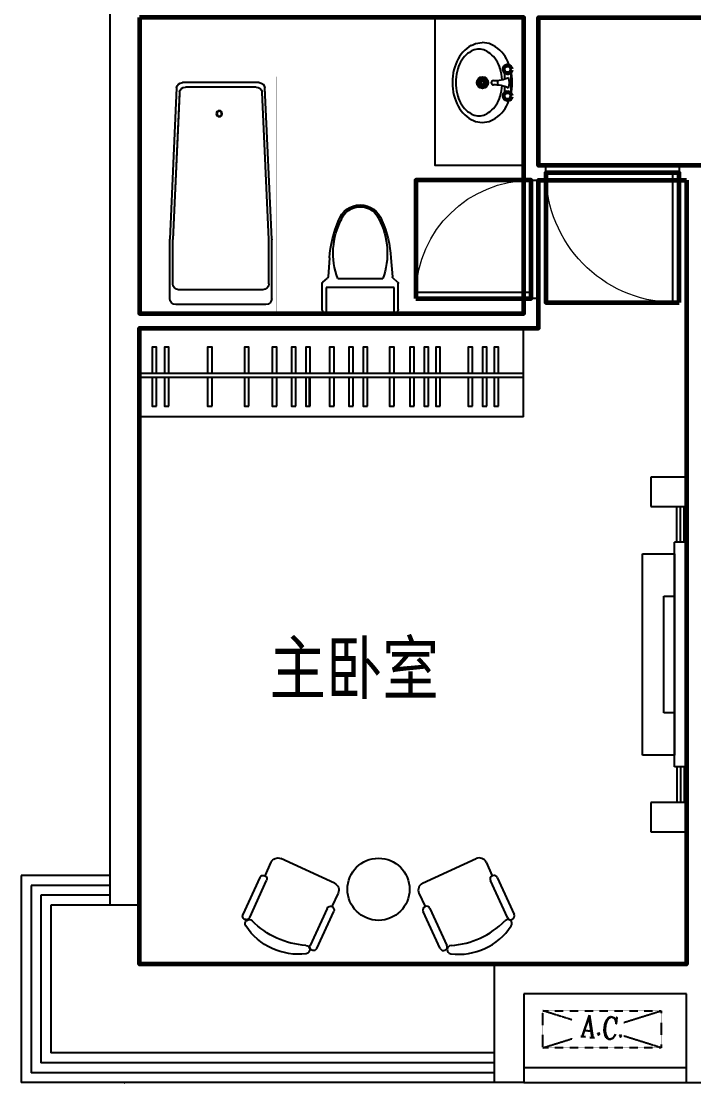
# Model space of a CAD drawing. Extents: x 4787548 to 4824448, y -1283794 to -1265894.
# Drawn here: x 4787548 to 4792098, y -1280495 to -1273319 of the extents above; entities that cross this region are included whole.
import ezdxf
from ezdxf.enums import TextEntityAlignment as Align

# ---------------------------------------------------------------- set-up
doc = ezdxf.new("R2010")
doc.units = 0
doc.header["$MEASUREMENT"] = 0
doc.linetypes.add('DASH', pattern=[0.35, 0.25, -0.1])
doc.layers.get('0').update_dxf_attribs({"linetype": 'CONTINUOUS'})
for name, color, linetype in [('FURN', 8, 'CONTINUOUS'), ('HANDRAIL', 3, 'CONTINUOUS'), ('j', 8, 'CONTINUOUS'), ('J-厨房', 8, 'CONTINUOUS'), ('KT', 5, 'DASH'), ('PUB_TEXT', 7, 'CONTINUOUS'), ('WALL', 2, 'CONTINUOUS'), ('WINDOW', 4, 'CONTINUOUS'), ('家具', 8, 'CONTINUOUS')]:
    doc.layers.add(name, color=color, linetype=linetype)
for name, color, linetype, lineweight in [('GT_卧室', 1, 'CONTINUOUS', 60), ('GT_卫生间', 5, 'CONTINUOUS', 60), ('GT_过道', 30, 'CONTINUOUS', 60), ('GT_门', 245, 'CONTINUOUS', 60)]:
    doc.layers.add(name, color=color, linetype=linetype, lineweight=lineweight)
doc.styles.add('COMPLEX', font='COMPLEX')
doc.styles.add('黑体', font='simhei.ttf')

# ---------------------------------------------------------------- blocks, each defined once
blk = doc.blocks.new('A$C0EA120DE')
at = {"layer": 'KT', "linetype": 'DASH', "ltscale": 0.5}
for p, q in [((-908.3, 62.5), (-656.1, -16.3)), ((-108.3, 62.5), (-306, 0.7)), ((-656.1, -108.7), (-908.3, -187.5)), ((-306, -125.7), (-108.3, -187.5))]:
    blk.add_line(p, q, dxfattribs=at)
blk.add_lwpolyline([(-908.3, -187.5), (-908.3, 62.5), (-108.3, 62.5), (-108.3, -187.5)], close=True, dxfattribs=at)
at = {"layer": 'KT', "linetype": 'DASH', "ltscale": 0.5, "style": 'COMPLEX', "text_generation_flag": 6, "width": 0.8}
blk.add_text('A.C.', height=150, rotation=355, dxfattribs=at).set_placement((-658.4, -62.9), align=Align.MIDDLE_RIGHT)
blk = doc.blocks.new('A$C3A193A47')
at = {"layer": '家具', "rotation": 180}
blk.add_blockref('A$C0EA120DE', (-538.5, 116.6), dxfattribs=at)
blk = doc.blocks.new('A$C729543F5')
at = {"layer": 'FURN'}
for p, q in [((0, 2599.2), (0, 2799.2)), ((0, 2799.2), (240, 2799.2)), ((240, 2799.2), (240, 2599.2)), ((240, 2599.2), (0, 2599.2)), ((16, 2359.6), (16, 2599.2)), ((40, 2359.6), (40, 2599.2)), ((64, 2359.6), (64, 2599.2)), ((0, 839.6), (0, 2359.6)), ((0, 2359.6), (80, 2359.6)), ((80, 839.6), (80, 2359.6)), ((80, 2279.6), (80, 919.6)), ((297.4, 2279.6), (80, 2279.6)), ((297.4, 919.6), (297.4, 2279.6)), ((80, 1994.6), (80, 1205.1)), ((151.7, 1994.6), (80, 1994.6)), ((151.7, 1205.1), (151.7, 1994.6)), ((80, 1205.1), (151.7, 1205.1)), ((80, 919.6), (297.4, 919.6)), ((0, 839.6), (80, 839.6)), ((16, 839.6), (16, 600)), ((40, 839.6), (40, 600)), ((64, 839.6), (64, 600)), ((0, 400), (0, 600)), ((0, 600), (240, 600)), ((240, 600), (240, 400)), ((240, 400), (0, 400))]:
    blk.add_line(p, q, dxfattribs=at)
blk = doc.blocks.new('M_C32CXI')
for p, q in [((-188.1, 275), (86.9, 275)), ((86.9, 225), (-188.1, 225)), ((211.9, 250), (111.9, 250)), ((261.9, 200), (261.9, -200)), ((-188.1, -225), (86.9, -225)), ((86.9, -275), (-188.1, -275)), ((211.9, -250), (111.9, -250))]:
    blk.add_line(p, q)
for centre, radius, start, end in [((111, 0), 425.9, 148.10921, 211.89079), ((-226.8, 210.2), 28.1, 338.76069, 148.10921), ((-188.1, 250), 25, 90, 270), ((86.9, 250), 25, 270, 90), ((211.9, 200), 50, 0, 90), ((314, 0), 552.1, 158.76069, 201.23931), ((-226.8, -210.2), 28.1, 211.89079, 21.23931), ((211.9, -200), 50, 270, 0), ((-188.1, -250), 25, 90, 270), ((86.9, -250), 25, 270, 90)]:
    blk.add_arc(centre, radius, start, end)
at = {"width": 0.8, "flags": 9}
for tag in ['XSIZE', 'YSIZE']:
    blk.add_attdef(tag, (0, 0), '', height=0.5, dxfattribs=at)
blk = doc.blocks.new('M_C11')
at = {"linetype": 'Continuous'}
blk.add_circle((0, 0), 210, dxfattribs=at)
at = {"width": 0.8, "flags": 9}
for tag in ['XSIZE', 'YSIZE']:
    blk.add_attdef(tag, (0, 0), '', height=0.5, dxfattribs=at)
blk = doc.blocks.new('toilet3')
at = {"layer": 'j'}
for p, q in [((-148.1, 366.1), (-164.5, 356.3)), ((-131.2, 374.8), (-148.1, 366.1)), ((-113.6, 382.2), (-131.2, 374.8)), ((-95.7, 388.5), (-113.6, 382.2)), ((-97.4, 362.8), (-112.1, 356.5)), ((-82.3, 368), (-97.4, 362.8)), ((-74.8, 394.3), (-95.7, 388.5)), ((-64.1, 373.1), (-82.3, 368)), ((-53.7, 398.8), (-74.8, 394.3)), ((-45.6, 377.1), (-64.1, 373.1)), ((-32.3, 402.1), (-53.7, 398.8)), ((-26.9, 379.9), (-45.6, 377.1)), ((-10.8, 404), (-32.3, 402.1)), ((-8.1, 381.6), (-26.9, 379.9)), ((10.8, 404.7), (-10.8, 404)), ((10.8, 382.2), (-8.1, 381.6)), ((32.4, 404), (10.8, 404.7)), ((29.7, 381.6), (10.8, 382.2)), ((48.5, 379.9), (29.7, 381.6)), ((53.9, 402.1), (32.4, 404)), ((67.2, 377.1), (48.5, 379.9)), ((75.3, 398.8), (53.9, 402.1)), ((85.7, 373.1), (67.2, 377.1)), ((96.4, 394.3), (75.3, 398.8)), ((103.9, 368), (85.7, 373.1)), ((117.3, 388.5), (96.4, 394.3)), ((119, 362.8), (103.9, 368)), ((135.3, 382.2), (117.3, 388.5)), ((133.7, 356.5), (119, 362.8)), ((152.8, 374.8), (135.3, 382.2)), ((169.8, 366.1), (152.8, 374.8)), ((186.1, 356.3), (169.8, 366.1)), ((-230.5, 292.2), (-240, 276.5)), ((-219.6, 307), (-230.5, 292.2)), ((-207.6, 320.9), (-219.6, 307)), ((-194.4, 333.7), (-207.6, 320.9)), ((-193.1, 289.7), (-200.7, 277.2)), ((-180.1, 345.4), (-194.4, 333.7)), ((-184.5, 301.5), (-193.1, 289.7)), ((-174.9, 312.5), (-184.5, 301.5)), ((-164.5, 356.3), (-180.1, 345.4)), ((-164.4, 322.6), (-174.9, 312.5)), ((-153.1, 331.9), (-164.4, 322.6)), ((-140, 341), (-153.1, 331.9)), ((-126.3, 349.2), (-140, 341)), ((-112.1, 356.5), (-126.3, 349.2)), ((147.9, 349.2), (133.7, 356.5)), ((161.6, 341), (147.9, 349.2)), ((174.7, 331.9), (161.6, 341)), ((186, 322.6), (174.7, 331.9)), ((196.5, 312.5), (186, 322.6)), ((201.7, 345.4), (186.1, 356.3)), ((206.1, 301.5), (196.5, 312.5)), ((216, 333.7), (201.7, 345.4)), ((214.7, 289.7), (206.1, 301.5)), ((222.3, 277.2), (214.7, 289.7)), ((229.2, 320.9), (216, 333.7)), ((241.2, 307), (229.2, 320.9)), ((252.1, 292.2), (241.2, 307)), ((261.6, 276.5), (252.1, 292.2)), ((-258.4, 217.7), (-259.2, 202.2)), ((-256.1, 233), (-258.4, 217.7)), ((-252.2, 248), (-256.1, 233)), ((-246.8, 262.5), (-252.2, 248)), ((-240, 276.5), (-246.8, 262.5)), ((-213.6, 235.6), (-214.2, 224.7)), ((-214.2, 224.7), (-213.6, 213.7)), ((-212, 246.5), (-213.6, 235.6)), ((-209.3, 257.1), (-212, 246.5)), ((-205.5, 267.4), (-209.3, 257.1)), ((-200.7, 277.2), (-205.5, 267.4)), ((2.1, 206.5), (-13.7, 218)), ((4.2, 208.7), (-7.2, 224.4)), ((6.9, 210.1), (0.9, 228.6)), ((9.9, 210.5), (9.9, 230)), ((13, 210.1), (19, 228.6)), ((15.7, 208.7), (27.1, 224.4)), ((17.8, 206.5), (33.6, 218)), ((227.1, 267.4), (222.3, 277.2)), ((230.9, 257.1), (227.1, 267.4)), ((233.6, 246.5), (230.9, 257.1)), ((235.2, 235.6), (233.6, 246.5)), ((235.8, 224.7), (235.2, 235.6)), ((235.2, 213.7), (235.8, 224.7)), ((261.6, 276.5), (268.4, 262.5)), ((268.4, 262.5), (273.8, 248)), ((273.8, 248), (277.7, 233)), ((277.7, 233), (280, 217.7)), ((280, 217.7), (280.8, 202.2)), ((-259.2, 202.2), (-258.4, 186.7)), ((-258.4, 186.7), (-256.1, 171.4)), ((-256.1, 171.4), (-252.2, 156.4)), ((-252.2, 156.4), (-246.8, 141.8)), ((-213.6, 213.7), (-212, 202.9)), ((-212, 202.9), (-209.3, 192.3)), ((-209.3, 192.3), (-205.5, 182)), ((-205.5, 182), (-200.7, 172.1)), ((-200.7, 172.1), (-193.1, 159.7)), ((-193.1, 159.7), (-184.5, 147.9)), ((-184.5, 147.9), (-174.9, 136.9)), ((0.2, 200.8), (-19.2, 200.8)), ((0.7, 203.8), (-17.8, 209.8)), ((0.7, 197.8), (-17.8, 191.8)), ((2.1, 195.1), (-13.7, 183.7)), ((4.2, 192.9), (-7.2, 177.2)), ((6.9, 191.6), (0.9, 173.1)), ((9.9, 191.1), (9.9, 171.6)), ((13, 191.6), (19, 173.1)), ((15.7, 192.9), (27.1, 177.2)), ((17.8, 195.1), (33.6, 183.7)), ((19.2, 203.8), (37.7, 209.8)), ((19.2, 197.8), (37.7, 191.8)), ((19.7, 200.8), (39.1, 200.8)), ((196.5, 136.9), (206.1, 147.9)), ((206.1, 147.9), (214.7, 159.7)), ((214.7, 159.7), (222.3, 172.1)), ((222.3, 172.1), (227.1, 182)), ((227.1, 182), (230.9, 192.3)), ((230.9, 192.3), (233.6, 202.9)), ((233.6, 202.9), (235.2, 213.7)), ((268.4, 141.8), (273.8, 156.4)), ((273.8, 156.4), (277.7, 171.4)), ((277.7, 171.4), (280, 186.7)), ((280, 186.7), (280.8, 202.2)), ((-246.8, 141.8), (-240, 127.9)), ((-240, 127.9), (-230.5, 112.2)), ((-230.5, 112.2), (-219.6, 97.3)), ((-219.6, 97.3), (-207.6, 83.4)), ((-207.6, 83.4), (-194.4, 70.6)), ((-174.9, 136.9), (-164.4, 126.7)), ((-164.4, 126.7), (-153.1, 117.5)), ((-153.1, 117.5), (-140, 108.3)), ((-140, 108.3), (-126.3, 100.1)), ((-126.3, 100.1), (-112.1, 92.8)), ((-112.1, 92.8), (-97.4, 86.6)), ((-97.4, 86.6), (-82.3, 81.3)), ((-82.3, 81.3), (-64.1, 76.2)), ((-64.1, 76.2), (-45.6, 72.3)), ((-45.6, 72.3), (-26.9, 69.4)), ((24.6, 99.4), (-6.6, 99.4)), ((48.5, 69.4), (67.2, 72.3)), ((67.2, 72.3), (85.7, 76.2)), ((85.7, 76.2), (103.9, 81.3)), ((103.9, 81.3), (119, 86.6)), ((119, 86.6), (133.7, 92.8)), ((133.7, 92.8), (147.9, 100.1)), ((147.9, 100.1), (161.6, 108.3)), ((161.6, 108.3), (174.7, 117.5)), ((174.7, 117.5), (186, 126.7)), ((186, 126.7), (196.5, 136.9)), ((216, 70.6), (229.2, 83.4)), ((229.2, 83.4), (241.2, 97.3)), ((241.2, 97.3), (252.1, 112.2)), ((252.1, 112.2), (261.6, 127.9)), ((261.6, 127.9), (268.4, 141.8)), ((-194.4, 70.6), (-180.1, 59)), ((-180.1, 59), (-164.5, 48.1)), ((-164.5, 48.1), (-148.1, 38.3)), ((-148.1, 38.3), (-131.2, 29.6)), ((-131.2, 29.6), (-113.6, 22.1)), ((-100.7, 30.8), (-120.1, 30.8)), ((-99.7, 36.8), (-118.2, 42.9)), ((-99.7, 24.8), (-118.2, 18.8)), ((-113.6, 22.1), (-95.7, 15.8)), ((-97, 42.3), (-112.7, 53.7)), ((-97, 19.4), (-112.7, 7.9)), ((-92.7, 46.6), (-104.1, 62.3)), ((-92.7, 15.1), (-104.1, -0.7)), ((-95.7, 15.8), (-74.8, 10)), ((-87.2, 49.3), (-93.2, 67.8)), ((-87.2, 12.3), (-93.2, -6.2)), ((-81.2, 50.3), (-81.2, 69.7)), ((-75.2, 49.3), (-69.2, 67.8)), ((-75.2, 12.3), (-69.2, -6.2)), ((-74.8, 10), (-53.7, 5.5)), ((-69.8, 46.6), (-58.3, 62.3)), ((-69.8, 15.1), (-58.3, -0.7)), ((-65.5, 42.3), (-49.7, 53.7)), ((-65.5, 19.4), (-49.7, 7.9)), ((-62.7, 36.8), (-44.2, 42.9)), ((-62.7, 24.8), (-44.2, 18.8)), ((-61.8, 30.8), (-42.3, 30.8)), ((-53.7, 5.5), (-32.3, 2.3)), ((-15.7, 52.8), (-49.1, 52.8)), ((67.1, 8.9), (-49.1, 8.9)), ((-32.3, 2.3), (-10.8, 0.3)), ((-26.9, 69.4), (-11.6, 68.1)), ((-10.8, 0.3), (10.8, -0.3)), ((10.8, -0.3), (32.4, 0.3)), ((29.8, 67.7), (48.5, 69.4)), ((32.4, 0.3), (53.9, 2.3)), ((67.1, 52.8), (33.7, 52.8)), ((53.9, 2.3), (75.3, 5.5)), ((79.8, 30.8), (60.3, 30.8)), ((80.7, 36.8), (62.2, 42.9)), ((80.7, 24.8), (62.2, 18.8)), ((83.5, 42.3), (67.8, 53.7)), ((83.5, 19.4), (67.8, 7.9)), ((75.3, 5.5), (96.4, 10)), ((87.8, 46.6), (76.4, 62.3)), ((87.8, 15.1), (76.4, -0.7)), ((93.2, 49.3), (87.2, 67.8)), ((93.2, 12.3), (87.2, -6.2)), ((96.4, 10), (117.3, 15.8)), ((99.3, 50.3), (99.3, 69.7)), ((105.3, 49.3), (111.3, 67.8)), ((105.3, 12.3), (111.3, -6.2)), ((110.7, 46.6), (122.1, 62.3)), ((110.7, 15.1), (122.1, -0.7)), ((115, 42.3), (130.7, 53.7)), ((115, 19.4), (130.7, 7.9)), ((117.3, 15.8), (135.3, 22.1)), ((117.8, 36.8), (136.3, 42.9)), ((117.8, 24.8), (136.3, 18.8)), ((118.7, 30.8), (138.2, 30.8)), ((135.3, 22.1), (152.8, 29.6)), ((152.8, 29.6), (169.8, 38.3)), ((169.8, 38.3), (186.1, 48.1)), ((186.1, 48.1), (201.7, 59)), ((201.7, 59), (216, 70.6))]:
    blk.add_line(p, q, dxfattribs=at)
for centre, radius in [((9.9, 200.8), 38.9), ((9.9, 200.8), 29.2), ((9.9, 200.8), 9.73), ((-81.2, 30.8), 19.5), ((99.3, 30.8), 19.5)]:
    blk.add_circle(centre, radius, dxfattribs=at)
for centre, radius, start, end in [((-245.1, 121.9), 239.6, 335.8374, 1.23858), ((9, 127.1), 14.6, 0, 180), ((263.1, 121.9), 239.6, 178.76142, 204.1626), ((9, 122.8), 105.1, 250.24856, 289.75144)]:
    blk.add_arc(centre, radius, start, end, dxfattribs=at)
blk = doc.blocks.new('toilet20')
at = {"layer": 'j'}
for p, q in [((-231.8, 0), (231.8, 0)), ((230.2, 0), (230.2, -174.6)), ((-257.2, -25.4), (-257.2, -202.3)), ((-230.2, -174.6), (-230.2, 0)), ((257.2, -25.4), (257.2, -202.3)), ((-252.6, -212), (-221.8, -237.7)), ((230.2, -174.6), (-230.2, -174.6)), ((252.6, -212), (221.8, -237.7)), ((-208, -374.7), (-217.3, -246.5)), ((-152.4, -235), (152.4, -235)), ((208, -374.7), (217.3, -246.5))]:
    blk.add_line(p, q, dxfattribs=at)
for centre, radius, start, end in [((231.8, -25.4), 25.4, 0, 90), ((-231.8, -25.4), 25.4, 90, 180), ((-244.5, -202.3), 12.7, 180, 230.19443), ((244.5, -202.3), 12.7, 309.80557, 0), ((-230, -247.4), 12.7, 4.17044, 50.19443), ((309.5, -406.6), 492.7, 159.61794, 208.04015), ((-309.5, -406.6), 492.7, 331.95985, 20.38206), ((230, -247.4), 12.7, 129.80557, 175.82956), ((531.5, -327.1), 741, 183.68192, 203.88128), ((-531.5, -327.1), 741, 336.11872, 356.31808), ((0, -580), 153.5, 197.87123, 270), ((-2.1, -586.4), 134.4, 197.62939, 270.89965), ((0, -580), 153.5, 270, 342.12877), ((2.1, -586.4), 134.4, 269.10035, 342.37061)]:
    blk.add_arc(centre, radius, start, end, dxfattribs=at)
blk = doc.blocks.new('M_E10')
for p, q in [((-740, -70), (-740, -680)), ((-700, -30), (-302.2, -30)), ((-600, -50), (-300, -50)), ((-300, -50), (694.6, -95.9)), ((-297.8, -30.2), (724.3, -76.1)), ((-640, -90), (-640, -660)), ((730, -135.6), (730, -614.4)), ((760, -115.9), (760, -634.1)), ((-600, -700), (-300, -700)), ((694.6, -654.1), (-300, -700)), ((684.7, -654.2), (-300, -700)), ((724.3, -673.9), (-297.8, -719.8)), ((-700, -720), (-302.2, -720))]:
    blk.add_line(p, q)
at = {"const_width": 1.5}
for points in [[(-800, 0), (800, 0)], [(-800, -750), (-800, 0)], [(800, 0), (800, -750)], [(800, -750), (-800, -750)]]:
    blk.add_lwpolyline(points, dxfattribs=at)
for radius in [20, 16]:
    blk.add_circle((550, -385.5), radius)
for centre, start, end in [((-700, -70), 90, 180), ((-600, -90), 90, 180), ((-302.2, -70), 83.79655, 90), ((690, -135.6), 0, 83.36749), ((720, -115.9), 0, 83.79655), ((690, -614.4), 276.63251, 0), ((720, -634.1), 276.20345, 0), ((-700, -680), 180, 270), ((-600, -660), 180, 270), ((-302.2, -680), 270, 276.20345)]:
    blk.add_arc(centre, 40, start, end)
at = {"width": 0.8, "flags": 9}
for tag in ['XSIZE', 'YSIZE']:
    blk.add_attdef(tag, (0, 0), '', height=0.5, dxfattribs=at)
blk = doc.blocks.new('$DorLib2D$00000001')
for p, q in [((0.45, 0.975), (0.5, 0.975)), ((0.45, 0), (0.45, 0.975)), ((0.5, 0), (0.5, 0.975)), ((0.5, 0), (0.45, 0))]:
    blk.add_line(p, q)
at = {"lineweight": 13}
blk.add_arc((0.475, 0), 0.975, 91.46928, 180, dxfattribs=at)
blk = doc.blocks.new('$TCHSYS$DOOR2D')
for p, q in [((0.45, 0.975), (0.5, 0.975)), ((0.45, 0), (0.45, 0.975)), ((0.5, 0), (0.5, 0.975)), ((0.5, 0), (0.45, 0))]:
    blk.add_line(p, q)
at = {"lineweight": 13}
blk.add_arc((0.475, 0), 0.975, 91.46928, 180, dxfattribs=at)

msp = doc.modelspace()

# ---------------------------------------------------------------- linework, layer by layer
at = {"layer": 'FURN'}
for p, q in [((4790946.9, -1275993.6), (4790946.9, -1275393.6)), ((4790946.9, -1275700), (4788348.3, -1275700)), ((4790946.9, -1275728), (4788348.3, -1275728)), ((4790946.9, -1275993.6), (4788348.3, -1275993.6))]:
    msp.add_line(p, q, dxfattribs=at)
for points in [[(4788463.7, -1275700), (4788463.7, -1275521), (4788433.7, -1275521), (4788433.7, -1275700)], [(4788547.9, -1275700), (4788547.9, -1275521), (4788517.9, -1275521), (4788517.9, -1275700)], [(4788839.5, -1275700), (4788839.5, -1275521), (4788809.5, -1275521), (4788809.5, -1275700)], [(4789088.5, -1275700), (4789088.5, -1275521), (4789058.5, -1275521), (4789058.5, -1275700)], [(4789276.5, -1275700), (4789276.5, -1275521), (4789246.5, -1275521), (4789246.5, -1275700)], [(4789406.6, -1275700), (4789406.6, -1275521), (4789376.6, -1275521), (4789376.6, -1275700)], [(4789503.4, -1275700), (4789503.4, -1275521), (4789473.4, -1275521), (4789473.4, -1275700)], [(4789664.7, -1275700), (4789664.7, -1275521), (4789634.7, -1275521), (4789634.7, -1275700)], [(4789794.8, -1275700), (4789794.8, -1275521), (4789764.8, -1275521), (4789764.8, -1275700)], [(4789891.6, -1275700), (4789891.6, -1275521), (4789861.6, -1275521), (4789861.6, -1275700)], [(4790070.4, -1275700), (4790070.4, -1275521), (4790040.4, -1275521), (4790040.4, -1275700)], [(4790207.3, -1275700), (4790207.3, -1275521), (4790177.3, -1275521), (4790177.3, -1275700)], [(4790304.2, -1275700), (4790304.2, -1275521), (4790274.2, -1275521), (4790274.2, -1275700)], [(4790383.4, -1275700), (4790383.4, -1275521), (4790353.4, -1275521), (4790353.4, -1275700)], [(4790601.9, -1275700), (4790601.9, -1275521), (4790571.9, -1275521), (4790571.9, -1275700)], [(4790698.7, -1275700), (4790698.7, -1275521), (4790668.7, -1275521), (4790668.7, -1275700)], [(4790778, -1275700), (4790778, -1275521), (4790748, -1275521), (4790748, -1275700)], [(4788433.7, -1275728), (4788433.7, -1275921), (4788463.7, -1275921)], [(4788463.7, -1275921), (4788463.7, -1275728)], [(4788517.9, -1275728), (4788517.9, -1275921), (4788547.9, -1275921)], [(4788547.9, -1275921), (4788547.9, -1275728)], [(4788809.5, -1275728), (4788809.5, -1275921), (4788839.5, -1275921)], [(4788839.5, -1275921), (4788839.5, -1275728)], [(4789058.5, -1275728), (4789058.5, -1275921), (4789088.5, -1275921)], [(4789088.5, -1275921), (4789088.5, -1275728)], [(4789246.5, -1275728), (4789246.5, -1275921), (4789276.5, -1275921)], [(4789276.5, -1275921), (4789276.5, -1275728)], [(4789376.6, -1275728), (4789376.6, -1275921), (4789406.6, -1275921)], [(4789406.6, -1275921), (4789406.6, -1275728)], [(4789473.4, -1275728), (4789473.4, -1275921), (4789503.4, -1275921)], [(4789498.1, -1275921), (4789498.1, -1275728)], [(4789503.4, -1275921), (4789503.4, -1275728)], [(4789634.7, -1275728), (4789634.7, -1275921), (4789664.7, -1275921)], [(4789664.7, -1275921), (4789664.7, -1275728)], [(4789764.8, -1275728), (4789764.8, -1275921), (4789794.8, -1275921)], [(4789794.8, -1275921), (4789794.8, -1275728)], [(4789861.6, -1275728), (4789861.6, -1275921), (4789891.6, -1275921)], [(4789891.6, -1275921), (4789891.6, -1275728)], [(4790040.4, -1275728), (4790040.4, -1275921), (4790070.4, -1275921)], [(4790070.4, -1275921), (4790070.4, -1275728)], [(4790177.3, -1275728), (4790177.3, -1275921), (4790207.3, -1275921)], [(4790207.3, -1275921), (4790207.3, -1275728)], [(4790274.2, -1275728), (4790274.2, -1275921), (4790304.2, -1275921)], [(4790304.2, -1275921), (4790304.2, -1275728)], [(4790353.4, -1275728), (4790353.4, -1275921), (4790383.4, -1275921)], [(4790383.4, -1275921), (4790383.4, -1275728)], [(4790571.9, -1275728), (4790571.9, -1275921), (4790601.9, -1275921)], [(4790601.9, -1275921), (4790601.9, -1275728)], [(4790668.7, -1275728), (4790668.7, -1275921), (4790698.7, -1275921)], [(4790698.7, -1275921), (4790698.7, -1275728)], [(4790748, -1275728), (4790748, -1275921), (4790778, -1275921)], [(4790778, -1275921), (4790778, -1275728)]]:
    msp.add_lwpolyline(points, dxfattribs=at)
at = {"layer": 'GT_卧室'}
msp.add_lwpolyline([(4792048.3, -1274393.6), (4792048.3, -1279693.6), (4788348.3, -1279693.6), (4788348.3, -1275393.6), (4791048.3, -1275393.6), (4791048.3, -1274393.6), (4792048.3, -1274393.6)], dxfattribs=at)
at = {"layer": 'GT_卫生间'}
msp.add_lwpolyline([(4788348.3, -1273293.6), (4788348.3, -1275293.6), (4790948.3, -1275293.6), (4790948.3, -1273293.6), (4788348.3, -1273293.6)], dxfattribs=at)
at = {"layer": 'GT_过道'}
msp.add_lwpolyline([(4799248.3, -1273193.6), (4799248.3, -1274593.6), (4795248.3, -1274593.6), (4795248.3, -1274293.6), (4791048.3, -1274293.6), (4791048.3, -1273293.6), (4796748.3, -1273293.6), (4796748.3, -1273193.6), (4799248.3, -1273193.6)], dxfattribs=at)
at = {"layer": 'GT_门'}
for points in [[(4791998.3, -1275221.1), (4791998.3, -1274343.6), (4791098.3, -1274343.6), (4791098.3, -1275221.1), (4791998.3, -1275221.1)], [(4790218.3, -1275193.6), (4790998.3, -1275193.6), (4790998.3, -1274393.6), (4790218.3, -1274393.6), (4790218.3, -1275193.6)]]:
    msp.add_lwpolyline(points, dxfattribs=at)
at = {"layer": 'J-厨房'}
msp.add_lwpolyline([(4790948.3, -1274293.6), (4790348.3, -1274293.6), (4790348.3, -1273293.6)], dxfattribs=at)
at = {"layer": 'WALL'}
for p, q in [((4788148.3, -1273193.6), (4788148.3, -1275293.6)), ((4788348.3, -1273293.6), (4788348.3, -1275293.6)), ((4790948.3, -1274393.6), (4790948.3, -1273293.6)), ((4791048.3, -1274293.6), (4791048.3, -1273293.6)), ((4791098.3, -1274293.6), (4791048.3, -1274293.6)), ((4791098.3, -1274393.6), (4791098.3, -1274293.6)), ((4792148.3, -1274293.6), (4791998.3, -1274293.6)), ((4791998.3, -1274293.6), (4791998.3, -1274393.6)), ((4790948.3, -1274393.6), (4791048.3, -1274393.6)), ((4791048.3, -1274393.6), (4791098.3, -1274393.6)), ((4791998.3, -1274393.6), (4792048.3, -1274393.6)), ((4792048.3, -1278593.6), (4792048.3, -1274393.6)), ((4791048.3, -1275193.6), (4790948.3, -1275193.6)), ((4790948.3, -1275193.6), (4790948.3, -1275293.6)), ((4791048.3, -1275393.6), (4791048.3, -1275193.6)), ((4788148.3, -1275293.6), (4788148.3, -1279293.6)), ((4788348.3, -1275293.6), (4790948.3, -1275293.6)), ((4788348.3, -1275393.6), (4791048.3, -1275393.6)), ((4788348.3, -1275393.6), (4788348.3, -1279293.6)), ((4792048.3, -1279693.6), (4792048.3, -1278593.6)), ((4788348.3, -1279293.6), (4788148.3, -1279293.6)), ((4792048.3, -1279693.6), (4790748.3, -1279693.6)), ((4790748.3, -1279693.6), (4790748.3, -1280493.6)), ((4792048.3, -1279893.6), (4790948.3, -1279893.6)), ((4790948.3, -1279893.6), (4790948.3, -1280493.6)), ((4792048.3, -1280493.6), (4792048.3, -1279893.6)), ((4788247, -1280494.9), (4788248.3, -1280494.9)), ((4788249.6, -1280494.8), (4788248.3, -1280494.8)), ((4788248.3, -1280494.8), (4788248.3, -1280494.9)), ((4790948.3, -1280493.6), (4790748.3, -1280493.6)), ((4792048.3, -1280493.6), (4792248.3, -1280493.6))]:
    msp.add_line(p, q, dxfattribs=at)
at = {"layer": 'WINDOW'}
for p, q in [((4788148.3, -1279093.6), (4787548.3, -1279093.6)), ((4787548.3, -1279093.6), (4787548.3, -1280493.6)), ((4788148.3, -1279160.3), (4787615, -1279160.3)), ((4787615, -1279160.3), (4787615, -1280426.9)), ((4788148.3, -1279226.9), (4787681.6, -1279226.9)), ((4787681.6, -1279226.9), (4787681.6, -1280360.3)), ((4788148.3, -1279293.6), (4787748.3, -1279293.6)), ((4787748.3, -1279293.6), (4787748.3, -1280293.6)), ((4788348.3, -1279293.6), (4788348.3, -1279693.6)), ((4788348.3, -1279693.6), (4790748.3, -1279693.6)), ((4788248.3, -1280293.6), (4787748.3, -1280293.6)), ((4790748.3, -1280293.6), (4788248.3, -1280293.6)), ((4788248.3, -1280360.3), (4787681.6, -1280360.3)), ((4790748.3, -1280360.3), (4788248.3, -1280360.3)), ((4788248.3, -1280426.9), (4787615, -1280426.9)), ((4790748.3, -1280426.9), (4788248.3, -1280426.9)), ((4788248.3, -1280493.6), (4787548.3, -1280493.6)), ((4790748.3, -1280493.6), (4788248.3, -1280493.6))]:
    msp.add_line(p, q, dxfattribs=at)
msp.add_lwpolyline([(4792048.3, -1280393.6), (4790948.3, -1280393.6), (4790948.3, -1280493.6), (4792048.3, -1280493.6)], close=True, dxfattribs=at)

# ---------------------------------------------------------------- block references
at = {"layer": 'FURN', "xscale": -1, "rotation": 245.3370687597062}
msp.add_blockref('M_C32CXI', (4789376.8, -1279301), dxfattribs=at)
at = {"layer": 'FURN'}
for name, p, rotation in [('M_C32CXI', (4790554.4, -1279301), 114.6629312402937), ('M_C11', (4789965.6, -1279186.9), 92.65536072659069)]:
    msp.add_blockref(name, p, dxfattribs=dict(at, rotation=rotation))
at = {"layer": 'HANDRAIL'}
msp.add_blockref('A$C3A193A47', (4791507.5, -1280312.4), dxfattribs=at)
at = {"layer": 'J-厨房', "extrusion": (0, 0, -1), "xscale": -1, "zscale": -1, "rotation": 270}
msp.add_blockref('toilet3', (-4790869.7, -1273743.6), dxfattribs=at)
at = {"layer": 'J-厨房', "xscale": -1}
for name, p, rotation in [('M_E10', (4789273.3, -1274493.6), 270), ('toilet20', (4789841.9, -1275293.6), 180)]:
    msp.add_blockref(name, p, dxfattribs=dict(at, rotation=rotation))
at = {"layer": 'WINDOW'}
for name, p, xscale, yscale, zscale, rotation in [('$DorLib2D$00000001', (4791548.3, -1274343.6), -900, 900, -900, 180), ('$TCHSYS$DOOR2D', (4790998.3, -1274793.6), 800, -800, 800, 270)]:
    msp.add_blockref(name, p, dxfattribs=dict(at, xscale=xscale, yscale=yscale, zscale=zscale, rotation=rotation))
at = {"layer": '家具', "xscale": -1}
msp.add_blockref('A$C729543F5', (4792048.3, -1279199.5), dxfattribs=at)

# ---------------------------------------------------------------- texts
at = {"layer": 'PUB_TEXT', "style": '黑体', "width": 0.8}
msp.add_text('主卧室', height=350, dxfattribs=at).set_placement((4789227.5, -1277865.9))

doc.saveas('drawing.dxf')
